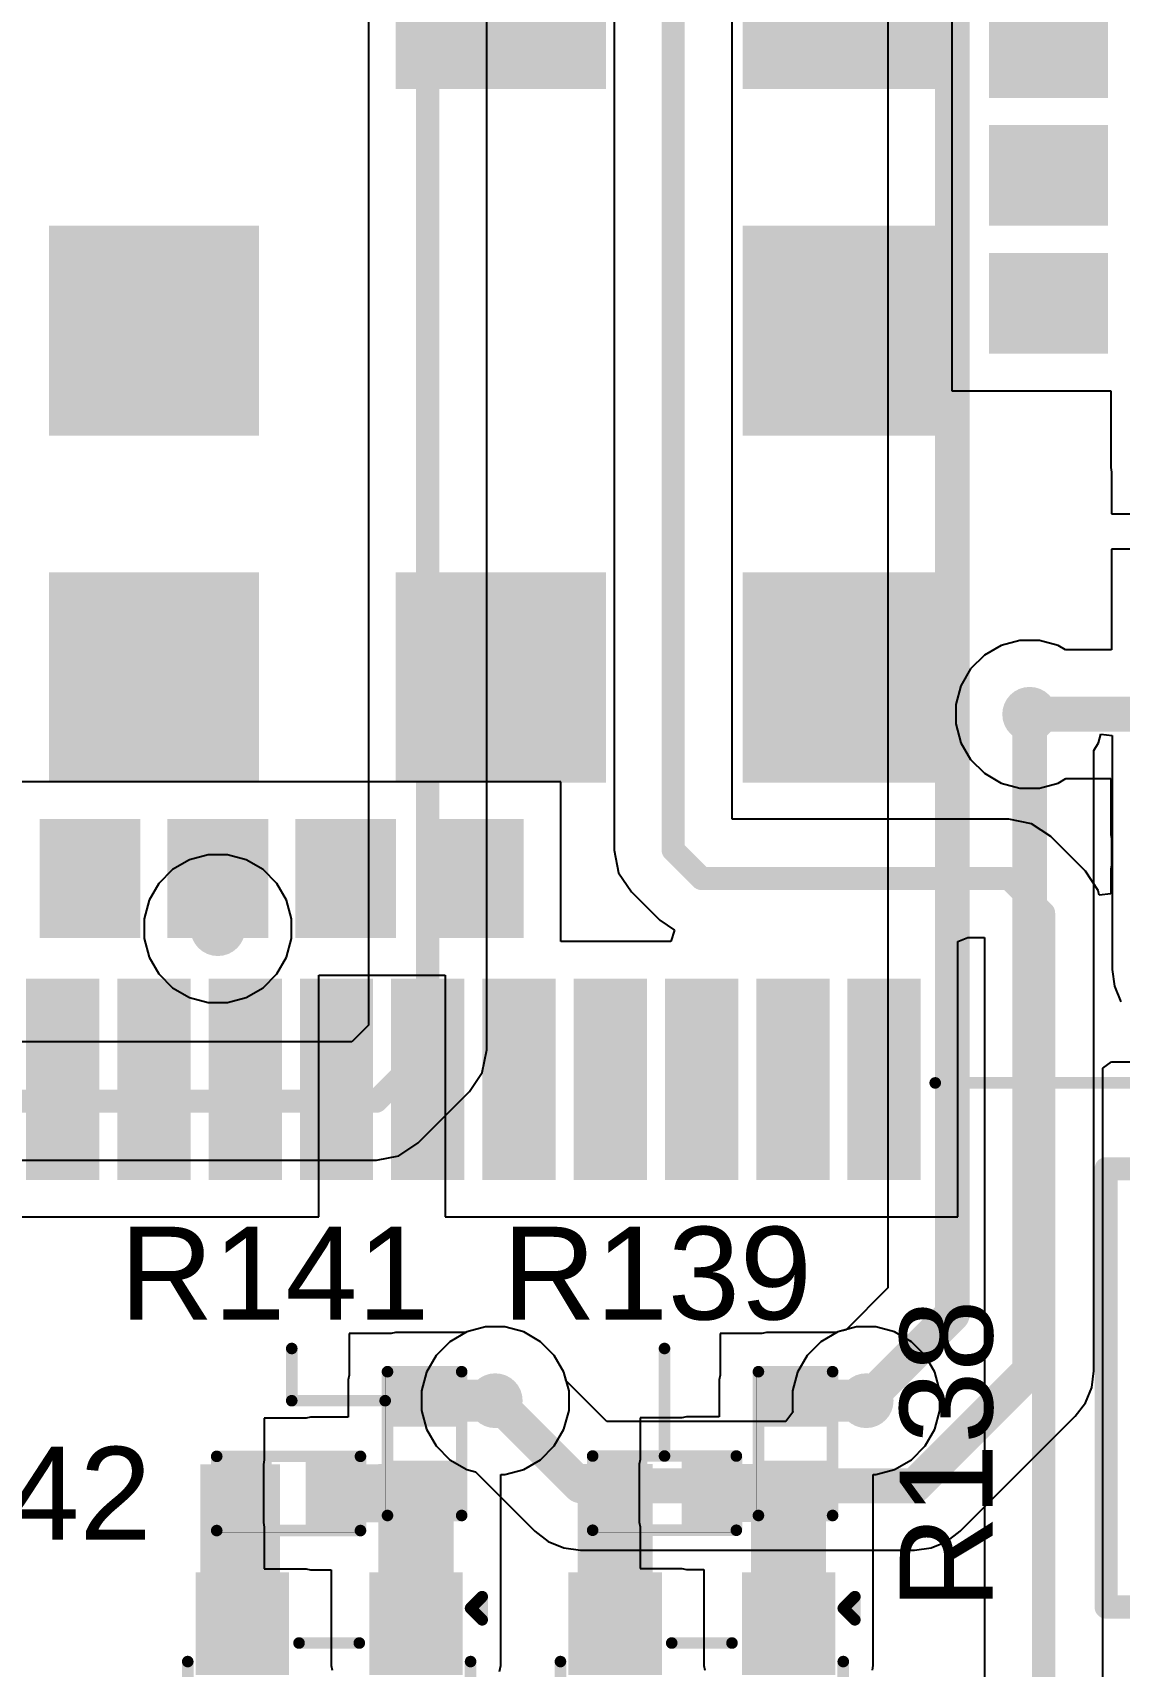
# Model space of a CAD drawing. Header units: millimetres. Extents: x -3 to 5437, y -3 to 5435.
# Drawn here: x 60.04 to 71.95, y 79.31 to 97.2 of the extents above; entities that cross this region are included whole.
import ezdxf

# ---------------------------------------------------------------- set-up
doc = ezdxf.new("R2010")
doc.units = ezdxf.units.MM
for name, color, linetype in [('BottomLayer', 5, 'Continuous'), ('BottomSolder', 6, 'Continuous'), ('TopLayer', 1, 'Continuous'), ('TopOverlay', 2, 'Continuous'), ('TopPaste', 8, 'Continuous'), ('TopSolder', 216, 'Continuous'), ('ViaHoleLayer', 16, 'Continuous')]:
    doc.layers.add(name, color=color, linetype=linetype)
doc.styles.add('Arial', font='', dxfattribs={"height": 0.2})
doc.styles.get('Arial').set_extended_font_data('Arial')

# ---------------------------------------------------------------- blocks, each defined once
blk = doc.blocks.new('A7672E__FASE__63')
at = {"layer": 'TopLayer'}
for points in [[(1.15000405, 10.35000089), (1.15000405, 9.25000055), (0.25000331, 9.25000055), (0.25000331, 10.35000089)], [(2.55000379, 10.35000089), (2.55000379, 9.25000055), (1.65000305, 9.25000055), (1.65000305, 10.35000089)], [(3.95000353, 10.35000089), (3.95000353, 9.25000055), (3.05000279, 9.25000055), (3.05000279, 10.35000089)], [(1.05000298, 6.5499996), (-1.0499979, 6.5499996), (-1.0499979, 8.65000048), (1.05000298, 8.65000048)], [(4.850003, 6.5499996), (2.75000212, 6.5499996), (2.75000212, 8.65000048), (4.850003, 8.65000048)], [(8.65000302, 6.5499996), (6.550002139999999, 6.5499996), (6.550002139999999, 8.65000048), (8.65000302, 8.65000048)], [(13.00000194, 8.300001179999999), (13.00000194, 7.70000238), (11.00000086, 7.70000238), (11.00000086, 8.300001179999999)], [(13.00000194, 7.300003179999999), (13.00000194, 6.70000438), (11.00000086, 6.70000438), (11.00000086, 7.300003179999999)], [(13.00000194, 6.30000264), (13.00000194, 5.700003839999999), (11.00000086, 5.700003839999999), (11.00000086, 6.30000264)], [(13.00000194, 5.300002099999999), (13.00000194, 4.7000033), (11.00000086, 4.7000033), (11.00000086, 5.300002099999999)], [(1.05000298, 4.85000046), (1.05000298, 2.74999958), (-1.0499979, 2.74999958), (-1.0499979, 4.85000046)], [(8.65000302, 2.74999958), (6.550002139999999, 2.74999958), (6.550002139999999, 4.85000046), (8.65000302, 4.85000046)], [(13.00000194, 4.3000041), (13.00000194, 3.7000053), (11.00000086, 3.7000053), (11.00000086, 4.3000041)], [(10.35000089, 3.04999771), (9.25000055, 3.04999771), (9.25000055, 3.94999845), (10.35000089, 3.94999845)], [(13.00000194, 3.300001019999999), (13.00000194, 2.70000222), (11.00000086, 2.70000222), (11.00000086, 3.300001019999999)], [(10.35000089, 1.64999543), (9.25000055, 1.64999543), (9.25000055, 2.54999617), (10.35000089, 2.54999617)], [(13.00000194, 2.30000302), (13.00000194, 1.70000422), (11.00000086, 1.70000422), (11.00000086, 2.30000302)], [(13.00000194, 1.30000248), (13.00000194, 0.7000036799999999), (11.00000086, 0.7000036799999999), (11.00000086, 1.30000248)], [(10.35000089, 0.2499956900000001), (9.25000055, 0.2499956899999999), (9.25000055, 1.14999643), (10.35000089, 1.14999643)], [(4.850003, -1.05000044), (2.75000212, -1.05000044), (2.75000212, 1.05000044), (4.850003, 1.05000044)], [(8.65000302, -1.05000044), (6.550002139999999, -1.05000044), (6.550002139999999, 1.05000044), (8.65000302, 1.05000044)], [(13.00000194, 0.3000019400000001), (13.00000194, -0.2999968599999999), (11.00000086, -0.29999686), (11.00000086, 0.3000019399999999)], [(10.35000089, -1.15000405), (9.25000055, -1.15000405), (9.25000055, -0.2500033100000001), (10.35000089, -0.2500033099999999)], [(13.00000194, -0.69999606), (13.00000194, -1.29999486), (11.00000086, -1.29999486), (11.00000086, -0.69999606)]]:
    blk.add_hatch(color=1, dxfattribs=at).paths.add_polyline_path(points)
at = {"layer": 'TopPaste'}
for points in [[(1.15000405, 10.35000089), (1.15000405, 9.25000055), (0.25000331, 9.25000055), (0.25000331, 10.35000089)], [(2.55000379, 10.35000089), (2.55000379, 9.25000055), (1.65000305, 9.25000055), (1.65000305, 10.35000089)], [(3.95000353, 10.35000089), (3.95000353, 9.25000055), (3.05000279, 9.25000055), (3.05000279, 10.35000089)], [(1.05000298, 6.5499996), (-1.0499979, 6.5499996), (-1.0499979, 8.65000048), (1.05000298, 8.65000048)], [(4.850003, 6.5499996), (2.75000212, 6.5499996), (2.75000212, 8.65000048), (4.850003, 8.65000048)], [(8.65000302, 6.5499996), (6.550002139999999, 6.5499996), (6.550002139999999, 8.65000048), (8.65000302, 8.65000048)], [(13.00000194, 8.300001179999999), (13.00000194, 7.70000238), (11.00000086, 7.70000238), (11.00000086, 8.300001179999999)], [(13.00000194, 7.300003179999999), (13.00000194, 6.70000438), (11.00000086, 6.70000438), (11.00000086, 7.300003179999999)], [(13.00000194, 6.30000264), (13.00000194, 5.700003839999999), (11.00000086, 5.700003839999999), (11.00000086, 6.30000264)], [(13.00000194, 5.300002099999999), (13.00000194, 4.7000033), (11.00000086, 4.7000033), (11.00000086, 5.300002099999999)], [(1.05000298, 4.85000046), (1.05000298, 2.74999958), (-1.0499979, 2.74999958), (-1.0499979, 4.85000046)], [(8.65000302, 2.74999958), (6.550002139999999, 2.74999958), (6.550002139999999, 4.85000046), (8.65000302, 4.85000046)], [(13.00000194, 4.3000041), (13.00000194, 3.7000053), (11.00000086, 3.7000053), (11.00000086, 4.3000041)], [(10.35000089, 3.04999771), (9.25000055, 3.04999771), (9.25000055, 3.94999845), (10.35000089, 3.94999845)], [(13.00000194, 3.300001019999999), (13.00000194, 2.70000222), (11.00000086, 2.70000222), (11.00000086, 3.300001019999999)], [(10.35000089, 1.64999543), (9.25000055, 1.64999543), (9.25000055, 2.54999617), (10.35000089, 2.54999617)], [(13.00000194, 2.30000302), (13.00000194, 1.70000422), (11.00000086, 1.70000422), (11.00000086, 2.30000302)], [(13.00000194, 1.30000248), (13.00000194, 0.7000036799999999), (11.00000086, 0.7000036799999999), (11.00000086, 1.30000248)], [(10.35000089, 0.2499956900000001), (9.25000055, 0.2499956899999999), (9.25000055, 1.14999643), (10.35000089, 1.14999643)], [(4.850003, -1.05000044), (2.75000212, -1.05000044), (2.75000212, 1.05000044), (4.850003, 1.05000044)], [(8.65000302, -1.05000044), (6.550002139999999, -1.05000044), (6.550002139999999, 1.05000044), (8.65000302, 1.05000044)], [(13.00000194, 0.3000019400000001), (13.00000194, -0.2999968599999999), (11.00000086, -0.29999686), (11.00000086, 0.3000019399999999)], [(10.35000089, -1.15000405), (9.25000055, -1.15000405), (9.25000055, -0.2500033100000001), (10.35000089, -0.2500033099999999)], [(13.00000194, -0.69999606), (13.00000194, -1.29999486), (11.00000086, -1.29999486), (11.00000086, -0.69999606)]]:
    blk.add_hatch(color=8, dxfattribs=at).paths.add_polyline_path(points)
at = {"layer": 'TopSolder'}
for points in [[(1.25160405, 10.45160089), (1.25160405, 9.14840055), (0.1484033100000001, 9.14840055), (0.1484033099999999, 10.45160089)], [(2.65160379, 10.45160089), (2.65160379, 9.14840055), (1.54840305, 9.14840055), (1.54840305, 10.45160089)], [(4.05160353, 10.45160089), (4.05160353, 9.14840055), (2.94840279, 9.14840055), (2.94840279, 10.45160089)], [(1.15160298, 6.448399599999999), (-1.1515979, 6.448399599999999), (-1.1515979, 8.751600479999999), (1.15160298, 8.751600479999999)], [(4.951603, 6.448399599999999), (2.64840212, 6.448399599999999), (2.64840212, 8.751600479999999), (4.951603, 8.751600479999999)], [(8.75160302, 6.448399599999999), (6.44840214, 6.448399599999999), (6.44840214, 8.751600479999999), (8.75160302, 8.751600479999999)], [(13.10160194, 8.40160118), (13.10160194, 7.59840238), (10.89840086, 7.59840238), (10.89840086, 8.40160118)], [(13.10160194, 7.40160318), (13.10160194, 6.59840438), (10.89840086, 6.59840438), (10.89840086, 7.40160318)], [(13.10160194, 6.40160264), (13.10160194, 5.59840384), (10.89840086, 5.59840384), (10.89840086, 6.40160264)], [(13.10160194, 5.4016021), (13.10160194, 4.598403299999999), (10.89840086, 4.598403299999999), (10.89840086, 5.4016021)], [(1.15160298, 4.95160046), (1.15160298, 2.64839958), (-1.1515979, 2.64839958), (-1.1515979, 4.95160046)], [(8.75160302, 2.64839958), (6.44840214, 2.64839958), (6.44840214, 4.95160046), (8.75160302, 4.95160046)], [(13.10160194, 4.401604099999999), (13.10160194, 3.5984053), (10.89840086, 3.5984053), (10.89840086, 4.401604099999999)], [(10.45160089, 2.94839771), (9.14840055, 2.94839771), (9.14840055, 4.05159845), (10.45160089, 4.05159845)], [(13.10160194, 3.40160102), (13.10160194, 2.59840222), (10.89840086, 2.59840222), (10.89840086, 3.40160102)], [(10.45160089, 1.54839543), (9.14840055, 1.54839543), (9.14840055, 2.65159617), (10.45160089, 2.65159617)], [(13.10160194, 2.40160302), (13.10160194, 1.59840422), (10.89840086, 1.59840422), (10.89840086, 2.40160302)], [(13.10160194, 1.40160248), (13.10160194, 0.59840368), (10.89840086, 0.5984036799999999), (10.89840086, 1.40160248)], [(4.951603, -1.15160044), (2.64840212, -1.15160044), (2.64840212, 1.15160044), (4.951603, 1.15160044)], [(8.75160302, -1.15160044), (6.44840214, -1.15160044), (6.44840214, 1.15160044), (8.75160302, 1.15160044)], [(10.45160089, 0.1483956900000001), (9.14840055, 0.1483956899999999), (9.14840055, 1.25159643), (10.45160089, 1.25159643)], [(13.10160194, 0.40160194), (13.10160194, -0.4015968599999999), (10.89840086, -0.4015968600000001), (10.89840086, 0.4016019399999999)], [(10.45160089, -1.25160405), (9.14840055, -1.25160405), (9.14840055, -0.1484033100000001), (10.45160089, -0.1484033099999999)], [(13.10160194, -0.5983960599999999), (13.10160194, -1.40159486), (10.89840086, -1.40159486), (10.89840086, -0.5983960600000001)]]:
    blk.add_hatch(color=216, dxfattribs=at).paths.add_polyline_path(points)
at = {"layer": 'TopOverlay', "const_width": 0.127}
blk.add_lwpolyline([(12.03960254, 8.5598), (12.03960254, 12.065)], dxfattribs=at)
at = {"layer": 'TopOverlay', "const_width": 0.0635}
blk.add_lwpolyline([(12.00785254, 8.5598, 1), (12.07135254, 8.5598, 1)], format="xyb", close=True, dxfattribs=at)
blk = doc.blocks.new('SOT_23_76')
at = {"layer": 'TopLayer'}
for points in [[(-0.41000045, 1.46000089), (0.41000045, 1.46000089), (0.41000045, 0.54000019), (-0.41000045, 0.54000019)], [(-1.36000109, -0.54000019), (-0.54000019, -0.54000019), (-0.54000019, -1.46000089), (-1.36000109, -1.46000089)], [(0.54000019, -0.54000019), (1.36000109, -0.54000019), (1.36000109, -1.46000089), (0.54000019, -1.46000089)]]:
    blk.add_hatch(color=1, dxfattribs=at).paths.add_polyline_path(points)
at = {"layer": 'TopPaste'}
for points in [[(-0.41000045, 1.46000089), (0.41000045, 1.46000089), (0.41000045, 0.54000019), (-0.41000045, 0.54000019)], [(-1.36000109, -0.54000019), (-0.54000019, -0.54000019), (-0.54000019, -1.46000089), (-1.36000109, -1.46000089)], [(0.54000019, -0.54000019), (1.36000109, -0.54000019), (1.36000109, -1.46000089), (0.54000019, -1.46000089)]]:
    blk.add_hatch(color=8, dxfattribs=at).paths.add_polyline_path(points)
at = {"layer": 'TopSolder'}
for points in [[(-0.51160045, 1.56160089), (0.51160045, 1.56160089), (0.51160045, 0.43840019), (-0.51160045, 0.43840019)], [(-1.46160109, -0.43840019), (-0.43840019, -0.43840019), (-0.43840019, -1.56160089), (-1.46160109, -1.56160089)], [(0.43840019, -0.43840019), (1.46160109, -0.43840019), (1.46160109, -1.56160089), (0.43840019, -1.56160089)]]:
    blk.add_hatch(color=216, dxfattribs=at).paths.add_polyline_path(points)
at = {"layer": 'TopOverlay', "const_width": 0.127}
for points in [[(-1.5494, 0.8128), (-1.5494, -0.5841999999999999)], [(-0.5588, 0.8128), (-1.5494, 0.8128)], [(1.5494, 0.8128), (0.5588, 0.8128)], [(1.5494, 0.8128), (1.5494, -0.5841999999999999)], [(0.3302, -0.7874), (-0.3302, -0.7874)], [(-1.5494, -1.1684), (-1.6764, -1.0414)], [(-1.6764, -1.0414), (-1.6764, -1.2954)], [(-1.5494, -1.1684), (-1.6764, -1.2954)]]:
    blk.add_lwpolyline(points, dxfattribs=at)
at = {"layer": 'TopOverlay', "const_width": 0.0635}
for points in [[(-1.58115, 0.8128, 1), (-1.51765, 0.8128, 1)], [(-1.58115, 0.8128, 1), (-1.51765, 0.8128, 1)], [(-0.5905499999999999, 0.8128, 1), (-0.52705, 0.8128, 1)], [(0.52705, 0.8128, 1), (0.5905499999999999, 0.8128, 1)], [(1.51765, 0.8128, 1), (1.58115, 0.8128, 1)], [(1.51765, 0.8128, 1), (1.58115, 0.8128, 1)], [(-1.58115, -0.5841999999999999, 1), (-1.51765, -0.5841999999999999, 1)], [(1.51765, -0.5841999999999999, 1), (1.58115, -0.5841999999999999, 1)], [(-0.36195, -0.7874, 1), (-0.29845, -0.7874, 1)], [(0.29845, -0.7874, 1), (0.36195, -0.7874, 1)], [(-1.70815, -1.0414, 1), (-1.64465, -1.0414, 1)], [(-1.70815, -1.0414, 1), (-1.64465, -1.0414, 1)], [(-1.70815, -1.2954, 1), (-1.64465, -1.2954, 1)], [(-1.70815, -1.2954, 1), (-1.64465, -1.2954, 1)], [(-1.58115, -1.1684, 1), (-1.51765, -1.1684, 1)], [(-1.58115, -1.1684, 1), (-1.51765, -1.1684, 1)]]:
    blk.add_lwpolyline(points, format="xyb", close=True, dxfattribs=at)
blk = doc.blocks.new('R___0402_165')
at = {"layer": 'TopLayer'}
for points in [[(-0.6985, -0.3175), (-0.6985, 0.3175), (-0.2412999999999999, 0.3175), (-0.2413, -0.3175)], [(0.2412999999999999, -0.3175), (0.2413, 0.3175), (0.6985, 0.3175), (0.6985, -0.3175)]]:
    blk.add_hatch(color=1, dxfattribs=at).paths.add_polyline_path(points)
at = {"layer": 'TopPaste'}
for points in [[(-0.6985, -0.3175), (-0.6985, 0.3175), (-0.2412999999999999, 0.3175), (-0.2413, -0.3175)], [(0.2412999999999999, -0.3175), (0.2413, 0.3175), (0.6985, 0.3175), (0.6985, -0.3175)]]:
    blk.add_hatch(color=8, dxfattribs=at).paths.add_polyline_path(points)
at = {"layer": 'TopSolder'}
for points in [[(-0.75350116, -0.37250116), (-0.75350116, 0.37250116), (-0.1862988399999999, 0.37250116), (-0.18629884, -0.37250116)], [(0.1862988399999999, -0.37250116), (0.18629884, 0.37250116), (0.75350116, 0.37250116), (0.75350116, -0.37250116)]]:
    blk.add_hatch(color=216, dxfattribs=at).paths.add_polyline_path(points)
at = {"layer": 'TopOverlay'}
for points, const_width in [([(-0.7874, 0.4064), (0.7874, 0.4064)], 0.127), ([(-0.7874, -0.4064), (-0.7874, 0.4064)], 0.127), ([(0.7874, -0.4064), (0.7874, 0.4064)], 0.127), ([(-0.7874, -0.4064), (0.7874, -0.4064)], 0.127), ([(-0.8128, -0.4318), (0.8128, -0.4318)], 0.0032258)]:
    blk.add_lwpolyline(points, dxfattribs=dict(at, const_width=const_width))
for points, const_width in [([(-0.8191499999999999, 0.4064, 1), (-0.7556499999999999, 0.4064, 1)], 0.0635), ([(-0.8191499999999999, 0.4064, 1), (-0.7556499999999999, 0.4064, 1)], 0.0635), ([(0.7556499999999999, 0.4064, 1), (0.8191499999999999, 0.4064, 1)], 0.0635), ([(0.7556499999999999, 0.4064, 1), (0.8191499999999999, 0.4064, 1)], 0.0635), ([(-0.8191499999999999, -0.4064, 1), (-0.7556499999999999, -0.4064, 1)], 0.0635), ([(-0.8191499999999999, -0.4064, 1), (-0.7556499999999999, -0.4064, 1)], 0.0635), ([(0.7556499999999999, -0.4064, 1), (0.8191499999999999, -0.4064, 1)], 0.0635), ([(0.7556499999999999, -0.4064, 1), (0.8191499999999999, -0.4064, 1)], 0.0635), ([(-0.81360518, -0.4318, 1), (-0.8119948199999999, -0.4318, 1)], 0.0016129), ([(0.8119948199999999, -0.4318, 1), (0.81360518, -0.4318, 1)], 0.0016129)]:
    blk.add_lwpolyline(points, format="xyb", close=True, dxfattribs=dict(at, const_width=const_width))
blk = doc.blocks.new('R___0402_166')
at = {"layer": 'TopLayer'}
for points in [[(-0.6985, -0.3175), (-0.6985, 0.3174999999999999), (-0.2413000000000001, 0.3175), (-0.2412999999999999, -0.3174999999999999)], [(0.2413000000000001, -0.3175), (0.2412999999999999, 0.3174999999999999), (0.6985, 0.3175), (0.6985, -0.3174999999999999)]]:
    blk.add_hatch(color=1, dxfattribs=at).paths.add_polyline_path(points)
at = {"layer": 'TopPaste'}
for points in [[(-0.6985, -0.3175), (-0.6985, 0.3174999999999999), (-0.2413000000000001, 0.3175), (-0.2412999999999999, -0.3174999999999999)], [(0.2413000000000001, -0.3175), (0.2412999999999999, 0.3174999999999999), (0.6985, 0.3175), (0.6985, -0.3174999999999999)]]:
    blk.add_hatch(color=8, dxfattribs=at).paths.add_polyline_path(points)
at = {"layer": 'TopSolder'}
for points in [[(-0.75350116, -0.3725011600000001), (-0.75350116, 0.3725011599999999), (-0.18629884, 0.3725011600000001), (-0.1862988399999999, -0.3725011599999999)], [(0.18629884, -0.3725011600000001), (0.1862988399999999, 0.3725011599999999), (0.75350116, 0.3725011600000001), (0.75350116, -0.3725011599999999)]]:
    blk.add_hatch(color=216, dxfattribs=at).paths.add_polyline_path(points)
at = {"layer": 'TopOverlay'}
for points, const_width in [([(0.7874, 0.4064), (-0.7874, 0.4064)], 0.127), ([(-0.7874, -0.4064), (-0.7874, 0.4064)], 0.127), ([(0.7874, -0.4064), (0.7874, 0.4064)], 0.127), ([(0.7874, -0.4064), (-0.7874, -0.4064)], 0.127), ([(0.8128, -0.4318), (-0.8128, -0.4318)], 0.0032258)]:
    blk.add_lwpolyline(points, dxfattribs=dict(at, const_width=const_width))
for points, const_width in [([(-0.8191499999999999, 0.4064, 1), (-0.7556499999999999, 0.4064, 1)], 0.0635), ([(-0.8191499999999999, 0.4064, 1), (-0.7556499999999999, 0.4064, 1)], 0.0635), ([(0.7556499999999999, 0.4064, 1), (0.8191499999999999, 0.4064, 1)], 0.0635), ([(0.7556499999999999, 0.4064, 1), (0.8191499999999999, 0.4064, 1)], 0.0635), ([(-0.8191499999999999, -0.4064, 1), (-0.7556499999999999, -0.4064, 1)], 0.0635), ([(-0.8191499999999999, -0.4064, 1), (-0.7556499999999999, -0.4064, 1)], 0.0635), ([(0.7556499999999999, -0.4064, 1), (0.8191499999999999, -0.4064, 1)], 0.0635), ([(0.7556499999999999, -0.4064, 1), (0.8191499999999999, -0.4064, 1)], 0.0635), ([(-0.81360518, -0.4318, 1), (-0.8119948199999999, -0.4318, 1)], 0.0016129), ([(0.8119948199999999, -0.4318, 1), (0.81360518, -0.4318, 1)], 0.0016129)]:
    blk.add_lwpolyline(points, format="xyb", close=True, dxfattribs=dict(at, const_width=const_width))
blk = doc.blocks.new('R___0402_168')
at = {"layer": 'TopLayer'}
for points in [[(-0.6985, -0.3175), (-0.6985, 0.3175), (-0.2412999999999999, 0.3175), (-0.2413, -0.3175)], [(0.2412999999999999, -0.3175), (0.2413, 0.3175), (0.6985, 0.3175), (0.6985, -0.3175)]]:
    blk.add_hatch(color=1, dxfattribs=at).paths.add_polyline_path(points)
at = {"layer": 'TopPaste'}
for points in [[(-0.6985, -0.3175), (-0.6985, 0.3175), (-0.2412999999999999, 0.3175), (-0.2413, -0.3175)], [(0.2412999999999999, -0.3175), (0.2413, 0.3175), (0.6985, 0.3175), (0.6985, -0.3175)]]:
    blk.add_hatch(color=8, dxfattribs=at).paths.add_polyline_path(points)
at = {"layer": 'TopSolder'}
for points in [[(-0.75350116, -0.37250116), (-0.75350116, 0.37250116), (-0.1862988399999999, 0.37250116), (-0.18629884, -0.37250116)], [(0.1862988399999999, -0.37250116), (0.18629884, 0.37250116), (0.75350116, 0.37250116), (0.75350116, -0.37250116)]]:
    blk.add_hatch(color=216, dxfattribs=at).paths.add_polyline_path(points)
at = {"layer": 'TopOverlay'}
for points, const_width in [([(-0.7874, 0.4064), (0.7874, 0.4064)], 0.127), ([(-0.7874, -0.4064), (-0.7874, 0.4064)], 0.127), ([(0.7874, -0.4064), (0.7874, 0.4064)], 0.127), ([(-0.7874, -0.4064), (0.7874, -0.4064)], 0.127), ([(-0.8128, -0.4318), (0.8128, -0.4318)], 0.0032258)]:
    blk.add_lwpolyline(points, dxfattribs=dict(at, const_width=const_width))
for points, const_width in [([(-0.8191499999999999, 0.4064, 1), (-0.7556499999999999, 0.4064, 1)], 0.0635), ([(-0.8191499999999999, 0.4064, 1), (-0.7556499999999999, 0.4064, 1)], 0.0635), ([(0.7556499999999999, 0.4064, 1), (0.8191499999999999, 0.4064, 1)], 0.0635), ([(0.7556499999999999, 0.4064, 1), (0.8191499999999999, 0.4064, 1)], 0.0635), ([(-0.8191499999999999, -0.4064, 1), (-0.7556499999999999, -0.4064, 1)], 0.0635), ([(-0.8191499999999999, -0.4064, 1), (-0.7556499999999999, -0.4064, 1)], 0.0635), ([(0.7556499999999999, -0.4064, 1), (0.8191499999999999, -0.4064, 1)], 0.0635), ([(0.7556499999999999, -0.4064, 1), (0.8191499999999999, -0.4064, 1)], 0.0635), ([(-0.81360518, -0.4318, 1), (-0.8119948199999999, -0.4318, 1)], 0.0016129), ([(0.8119948199999999, -0.4318, 1), (0.81360518, -0.4318, 1)], 0.0016129)]:
    blk.add_lwpolyline(points, format="xyb", close=True, dxfattribs=dict(at, const_width=const_width))
blk = doc.blocks.new('R___0402_169')
at = {"layer": 'TopLayer'}
for points in [[(-0.6985, -0.3175), (-0.6985, 0.3174999999999999), (-0.2413000000000001, 0.3175), (-0.2412999999999999, -0.3174999999999999)], [(0.2413000000000001, -0.3175), (0.2412999999999999, 0.3174999999999999), (0.6985, 0.3175), (0.6985, -0.3174999999999999)]]:
    blk.add_hatch(color=1, dxfattribs=at).paths.add_polyline_path(points)
at = {"layer": 'TopPaste'}
for points in [[(-0.6985, -0.3175), (-0.6985, 0.3174999999999999), (-0.2413000000000001, 0.3175), (-0.2412999999999999, -0.3174999999999999)], [(0.2413000000000001, -0.3175), (0.2412999999999999, 0.3174999999999999), (0.6985, 0.3175), (0.6985, -0.3174999999999999)]]:
    blk.add_hatch(color=8, dxfattribs=at).paths.add_polyline_path(points)
at = {"layer": 'TopSolder'}
for points in [[(-0.75350116, -0.3725011600000001), (-0.75350116, 0.3725011599999999), (-0.18629884, 0.3725011600000001), (-0.1862988399999999, -0.3725011599999999)], [(0.18629884, -0.3725011600000001), (0.1862988399999999, 0.3725011599999999), (0.75350116, 0.3725011600000001), (0.75350116, -0.3725011599999999)]]:
    blk.add_hatch(color=216, dxfattribs=at).paths.add_polyline_path(points)
at = {"layer": 'TopOverlay'}
for points, const_width in [([(0.7874, 0.4064), (-0.7874, 0.4064)], 0.127), ([(-0.7874, -0.4064), (-0.7874, 0.4064)], 0.127), ([(0.7874, -0.4064), (0.7874, 0.4064)], 0.127), ([(0.7874, -0.4064), (-0.7874, -0.4064)], 0.127), ([(0.8128, -0.4318), (-0.8128, -0.4318)], 0.0032258)]:
    blk.add_lwpolyline(points, dxfattribs=dict(at, const_width=const_width))
for points, const_width in [([(-0.8191499999999999, 0.4064, 1), (-0.7556499999999999, 0.4064, 1)], 0.0635), ([(-0.8191499999999999, 0.4064, 1), (-0.7556499999999999, 0.4064, 1)], 0.0635), ([(0.7556499999999999, 0.4064, 1), (0.8191499999999999, 0.4064, 1)], 0.0635), ([(0.7556499999999999, 0.4064, 1), (0.8191499999999999, 0.4064, 1)], 0.0635), ([(-0.8191499999999999, -0.4064, 1), (-0.7556499999999999, -0.4064, 1)], 0.0635), ([(-0.8191499999999999, -0.4064, 1), (-0.7556499999999999, -0.4064, 1)], 0.0635), ([(0.7556499999999999, -0.4064, 1), (0.8191499999999999, -0.4064, 1)], 0.0635), ([(0.7556499999999999, -0.4064, 1), (0.8191499999999999, -0.4064, 1)], 0.0635), ([(-0.81360518, -0.4318, 1), (-0.8119948199999999, -0.4318, 1)], 0.0016129), ([(0.8119948199999999, -0.4318, 1), (0.81360518, -0.4318, 1)], 0.0016129)]:
    blk.add_lwpolyline(points, format="xyb", close=True, dxfattribs=dict(at, const_width=const_width))
blk = doc.blocks.new('SOT_23_185')
at = {"layer": 'TopLayer'}
for points in [[(-0.41000045, 1.46000089), (0.41000045, 1.46000089), (0.41000045, 0.54000019), (-0.41000045, 0.54000019)], [(-1.36000109, -0.54000019), (-0.54000019, -0.54000019), (-0.54000019, -1.46000089), (-1.36000109, -1.46000089)], [(0.54000019, -0.54000019), (1.36000109, -0.54000019), (1.36000109, -1.46000089), (0.54000019, -1.46000089)]]:
    blk.add_hatch(color=1, dxfattribs=at).paths.add_polyline_path(points)
at = {"layer": 'TopPaste'}
for points in [[(-0.41000045, 1.46000089), (0.41000045, 1.46000089), (0.41000045, 0.54000019), (-0.41000045, 0.54000019)], [(-1.36000109, -0.54000019), (-0.54000019, -0.54000019), (-0.54000019, -1.46000089), (-1.36000109, -1.46000089)], [(0.54000019, -0.54000019), (1.36000109, -0.54000019), (1.36000109, -1.46000089), (0.54000019, -1.46000089)]]:
    blk.add_hatch(color=8, dxfattribs=at).paths.add_polyline_path(points)
at = {"layer": 'TopSolder'}
for points in [[(-0.51160045, 1.56160089), (0.51160045, 1.56160089), (0.51160045, 0.43840019), (-0.51160045, 0.43840019)], [(-1.46160109, -0.43840019), (-0.43840019, -0.43840019), (-0.43840019, -1.56160089), (-1.46160109, -1.56160089)], [(0.43840019, -0.43840019), (1.46160109, -0.43840019), (1.46160109, -1.56160089), (0.43840019, -1.56160089)]]:
    blk.add_hatch(color=216, dxfattribs=at).paths.add_polyline_path(points)
at = {"layer": 'TopOverlay', "const_width": 0.127}
for points in [[(-1.5494, 0.8128), (-1.5494, -0.5841999999999999)], [(-0.5588, 0.8128), (-1.5494, 0.8128)], [(1.5494, 0.8128), (0.5588, 0.8128)], [(1.5494, 0.8128), (1.5494, -0.5841999999999999)], [(0.3302, -0.7874), (-0.3302, -0.7874)], [(-1.5494, -1.1684), (-1.6764, -1.0414)], [(-1.6764, -1.0414), (-1.6764, -1.2954)], [(-1.5494, -1.1684), (-1.6764, -1.2954)]]:
    blk.add_lwpolyline(points, dxfattribs=at)
at = {"layer": 'TopOverlay', "const_width": 0.0635}
for points in [[(-1.58115, 0.8128, 1), (-1.51765, 0.8128, 1)], [(-1.58115, 0.8128, 1), (-1.51765, 0.8128, 1)], [(-0.5905499999999999, 0.8128, 1), (-0.52705, 0.8128, 1)], [(0.52705, 0.8128, 1), (0.5905499999999999, 0.8128, 1)], [(1.51765, 0.8128, 1), (1.58115, 0.8128, 1)], [(1.51765, 0.8128, 1), (1.58115, 0.8128, 1)], [(-1.58115, -0.5841999999999999, 1), (-1.51765, -0.5841999999999999, 1)], [(1.51765, -0.5841999999999999, 1), (1.58115, -0.5841999999999999, 1)], [(-0.36195, -0.7874, 1), (-0.29845, -0.7874, 1)], [(0.29845, -0.7874, 1), (0.36195, -0.7874, 1)], [(-1.70815, -1.0414, 1), (-1.64465, -1.0414, 1)], [(-1.70815, -1.0414, 1), (-1.64465, -1.0414, 1)], [(-1.70815, -1.2954, 1), (-1.64465, -1.2954, 1)], [(-1.70815, -1.2954, 1), (-1.64465, -1.2954, 1)], [(-1.58115, -1.1684, 1), (-1.51765, -1.1684, 1)], [(-1.58115, -1.1684, 1), (-1.51765, -1.1684, 1)]]:
    blk.add_lwpolyline(points, format="xyb", close=True, dxfattribs=at)

msp = doc.modelspace()

# ---------------------------------------------------------------- hatches: boundary and pattern name
at = {"layer": 'BottomLayer'}
h = msp.add_hatch(color=5, dxfattribs=at)
edge = h.paths.add_edge_path()
edge.add_arc((70.96759999999999, 89.73819999999999), 0.2999994, 0, 360)
h = msp.add_hatch(color=5, dxfattribs=at)
edge = h.paths.add_edge_path()
edge.add_arc((62.0730407, 87.39007414), 0.2999994, 0, 360)
h = msp.add_hatch(color=5, dxfattribs=at)
edge = h.paths.add_edge_path()
edge.add_arc((65.11259012, 82.21979999999999), 0.2999994, 0, 360)
h = msp.add_hatch(color=5, dxfattribs=at)
edge = h.paths.add_edge_path()
edge.add_arc((69.17659012, 82.21979999999999), 0.2999994, 0, 360)
at = {"layer": 'BottomSolder'}
h = msp.add_hatch(color=6, dxfattribs=at)
edge = h.paths.add_edge_path()
edge.add_arc((65.11259012, 82.21979999999999), 0.1499997, 0, 360)
h = msp.add_hatch(color=6, dxfattribs=at)
edge = h.paths.add_edge_path()
edge.add_arc((69.17659012, 82.21979999999999), 0.1499997, 0, 360)
at = {"layer": 'TopLayer'}
h = msp.add_hatch(color=1, dxfattribs=at)
edge = h.paths.add_edge_path()
edge.add_arc((70.96759999999999, 89.73819999999999), 0.2999994, 0, 360)
h = msp.add_hatch(color=1, dxfattribs=at)
edge = h.paths.add_edge_path()
edge.add_arc((62.0730407, 87.39007414), 0.2999994, 0, 360)
h = msp.add_hatch(color=1, dxfattribs=at)
edge = h.paths.add_edge_path()
edge.add_arc((65.11259012, 82.21979999999999), 0.2999994, 0, 360)
h = msp.add_hatch(color=1, dxfattribs=at)
edge = h.paths.add_edge_path()
edge.add_arc((69.17659012, 82.21979999999999), 0.2999994, 0, 360)
for points in [[(64.0207, 81.9912), (65.11259012, 81.9912), (65.11259012, 82.44839999999999), (64.0207, 82.44839999999999)], [(68.0847, 81.9912), (69.17659012, 81.9912), (69.17659012, 82.44839999999999), (68.0847, 82.44839999999999)], [(61.88189808, 79.31459118), (62.75270152, 79.31459118), (62.75270152, 81.52129746), (61.88189808, 81.52129746)], [(63.08950043999999, 80.88629999999999), (64.64660171999999, 80.88629999999999), (64.64660171999999, 81.5213), (63.08950043999999, 81.5213)], [(63.83269936, 79.31809892), (64.6557, 79.31809892), (64.6557, 81.52480519999999), (63.83269936, 81.52480519999999)], [(66.015997, 79.31809892), (66.83600043999999, 79.31809892), (66.83600043999999, 81.52480519999999), (66.015997, 81.52480519999999)], [(67.20809012, 80.88980774), (68.73600172, 80.88980774), (68.73600172, 81.52480773999999), (67.20809012, 81.52480773999999)], [(67.91599828, 79.31809892), (68.73600172, 79.31809892), (68.73600172, 81.4324), (67.91599828, 81.4324)]]:
    msp.add_hatch(color=1, dxfattribs=at).paths.add_polyline_path(points)
at = {"layer": 'TopSolder'}
h = msp.add_hatch(color=216, dxfattribs=at)
edge = h.paths.add_edge_path()
edge.add_arc((65.11259012, 82.21979999999999), 0.1499997, 0, 360)
h = msp.add_hatch(color=216, dxfattribs=at)
edge = h.paths.add_edge_path()
edge.add_arc((69.17659012, 82.21979999999999), 0.1499997, 0, 360)
at = {"layer": 'ViaHoleLayer'}
h = msp.add_hatch(color=16, dxfattribs=at)
edge = h.paths.add_edge_path()
edge.add_arc((70.96759999999999, 89.73819999999999), 0.1499997, 0, 360)
h = msp.add_hatch(color=16, dxfattribs=at)
edge = h.paths.add_edge_path()
edge.add_arc((62.0730407, 87.39007414), 0.1499997, 0, 360)
h = msp.add_hatch(color=16, dxfattribs=at)
edge = h.paths.add_edge_path()
edge.add_arc((65.11259012, 82.21979999999999), 0.1499997, 0, 360)
h = msp.add_hatch(color=16, dxfattribs=at)
edge = h.paths.add_edge_path()
edge.add_arc((69.17659012, 82.21979999999999), 0.1499997, 0, 360)

# ---------------------------------------------------------------- linework, layer by layer
at = {"layer": 'BottomLayer'}
for p, q in [((63.72499573999999, 108.11667734), (63.72499573999999, 86.33186695999999)), ((69.41494879999999, 103.24845492), (69.41494879999999, 83.45451177999999)), ((65.01987758, 86.06368868), (65.01987758, 102.75930426)), ((71.72053473999999, 89.42632355999999), (71.74583568, 89.52074551999999)), ((71.74583568, 89.52074551999999), (71.87283568, 89.50402469999999)), ((71.87283568, 89.50402469999999), (71.87283568, 86.94118756)), ((71.67212742, 89.3424807), (71.72053473999999, 89.42632355999999)), ((71.67212742, 82.54779781999999), (71.67212742, 89.3424807)), ((61.57691774, 88.03663368), (61.42648115999999, 87.88619709999999)), ((61.76116425999999, 88.14300888), (61.57691774, 88.03663368)), ((61.9666655, 88.19807354), (61.76116425999999, 88.14300888)), ((62.1794159, 88.19807354), (61.9666655, 88.19807354)), ((62.38491713999999, 88.14300888), (62.1794159, 88.19807354)), ((62.56916365999999, 88.03663368), (62.38491713999999, 88.14300888)), ((62.71960024, 87.88619709999999), (62.56916365999999, 88.03663368)), ((61.42648115999999, 87.88619709999999), (61.32010595999999, 87.70195058)), ((62.82597544, 87.70195058), (62.71960024, 87.88619709999999)), ((61.32010595999999, 87.70195058), (61.26504129999999, 87.49644934)), ((62.88104009999999, 87.49644934), (62.82597544, 87.70195058)), ((61.26504129999999, 87.49644934), (61.26504129999999, 87.28369894)), ((62.88104009999999, 87.28369894), (62.88104009999999, 87.49644934)), ((61.26504129999999, 87.28369894), (61.32010595999999, 87.07819769999999)), ((62.82597544, 87.07819769999999), (62.88104009999999, 87.28369894)), ((61.32010595999999, 87.07819769999999), (61.42648115999999, 86.89395117999999)), ((62.71960024, 86.89395117999999), (62.82597544, 87.07819769999999)), ((61.42648115999999, 86.89395117999999), (61.57691774, 86.7435146)), ((62.56916365999999, 86.7435146), (62.71960024, 86.89395117999999)), ((71.87283568, 86.94118756), (71.89684122, 86.7588435)), ((61.57691774, 86.7435146), (61.76116425999999, 86.6371394)), ((61.76116425999999, 86.6371394), (61.9666655, 86.58207474)), ((62.1794159, 86.58207474), (62.38491713999999, 86.6371394)), ((62.38491713999999, 86.6371394), (62.56916365999999, 86.7435146)), ((71.89684122, 86.7588435), (71.96722462, 86.58892257999999)), ((61.9666655, 86.58207474), (62.1794159, 86.58207474)), ((63.72499573999999, 86.33186695999999), (63.54177029999999, 86.14864152)), ((63.54177029999999, 86.14864152), (54.29004636, 86.14864152)), ((64.97059395999999, 85.81592184), (65.01987758, 86.06368868)), ((64.83024626, 85.60587908), (64.97059395999999, 85.81592184)), ((64.26775818, 85.04339099999999), (64.83024626, 85.60587908)), ((64.05771288, 84.90304330000001), (64.26775818, 85.04339099999999)), ((39.02740734, 84.85375968), (63.80994858, 84.85375968)), ((63.80994858, 84.85375968), (64.05771288, 84.90304330000001)), ((69.41494879999999, 83.45451177999999), (68.9582314, 82.99779438)), ((65.00621491999999, 83.02779939999999), (64.80071368, 82.97273473999999)), ((65.21896532, 83.02779939999999), (65.00621491999999, 83.02779939999999)), ((65.42446656, 82.97273473999999), (65.21896532, 83.02779939999999)), ((64.61646716, 82.86635953999999), (64.46603058, 82.71592296)), ((64.80071368, 82.97273473999999), (64.61646716, 82.86635953999999)), ((65.60871308, 82.86635953999999), (65.42446656, 82.97273473999999)), ((65.75914966, 82.71592296), (65.60871308, 82.86635953999999)), ((68.68046715999999, 82.86635953999999), (68.53003058, 82.71592296)), ((68.86471368, 82.97273473999999), (68.68046715999999, 82.86635953999999)), ((68.9582314, 82.99779438), (68.86471368, 82.97273473999999)), ((64.46603058, 82.71592296), (64.35965537999999, 82.53167643999998)), ((65.86552486, 82.53167643999998), (65.75914966, 82.71592296)), ((68.53003058, 82.71592296), (68.42365538, 82.53167643999998)), ((64.35965537999999, 82.53167643999998), (64.30459072, 82.3261752)), ((65.89058449999999, 82.43815618), (65.86552486, 82.53167643999998)), ((68.42365538, 82.53167643999998), (68.36859072, 82.3261752)), ((71.64812188, 82.36545376), (71.67212742, 82.54779781999999)), ((64.30459072, 82.3261752), (64.30459072, 82.11342479999999)), ((66.33654754, 81.99219314), (65.89058449999999, 82.43815618)), ((68.36859072, 82.3261752), (68.36859072, 82.11342479999999)), ((71.57773848, 82.19553284), (71.64812188, 82.36545376)), ((71.46577782, 82.04962254), (71.57773848, 82.19553284)), ((64.30459072, 82.11342479999999), (64.35965537999999, 81.90792356)), ((68.29676205999999, 81.99219314), (66.33654754, 81.99219314)), ((68.37407712, 82.09294985999999), (68.29676205999999, 81.99219314)), ((68.36859072, 82.11342479999999), (68.37407712, 82.09294985999999)), ((70.20564318, 80.78949044), (71.46577782, 82.04962254)), ((64.35965537999999, 81.90792356), (64.46603058, 81.72367704)), ((64.46603058, 81.72367704), (64.61646716, 81.57324046)), ((64.61646716, 81.57324046), (64.80071368, 81.46686526)), ((64.80071368, 81.46686526), (64.89423393999999, 81.44180562)), ((64.89423393999999, 81.44180562), (65.54654912, 80.78949044)), ((65.54654912, 80.78949044), (65.69245942, 80.67752724)), ((70.05973288, 80.67752724), (70.20564318, 80.78949044)), ((65.69245942, 80.67752724), (65.86238033999999, 80.60714383999999)), ((65.86238033999999, 80.60714383999999), (66.04472439999999, 80.5831383)), ((66.04472439999999, 80.5831383), (69.7074679, 80.5831383)), ((69.7074679, 80.5831383), (69.88981195999999, 80.60714383999999)), ((69.88981195999999, 80.60714383999999), (70.05973288, 80.67752724))]:
    msp.add_line(p, q, dxfattribs=at)
for points, const_width in [([(64.37243666, 86.06368868), (64.37243666, 108.61127376)], 0.254), ([(70.11947622, 83.1626861), (70.11947622, 103.24845492)], 0.3809999999999999), ([(70.96759999999999, 82.54779781999999), (70.96759999999999, 89.73819999999999)], 0.3809999999999999), ([(63.80994858, 85.50120059999999), (64.37243666, 86.06368868)], 0.254), ([(35.9539032, 85.50120059999999), (63.80994858, 85.50120059999999)], 0.254), ([(69.17659012, 82.21979999999999), (70.11947622, 83.1626861)], 0.3809999999999999), ([(69.7074679, 81.28766571999999), (70.96759999999999, 82.54779781999999)], 0.3809999999999999), ([(65.11259012, 82.21979999999999), (66.04472439999999, 81.28766571999999)], 0.3809999999999999), ([(66.04472439999999, 81.28766571999999), (69.7074679, 81.28766571999999)], 0.3809999999999999)]:
    msp.add_lwpolyline(points, dxfattribs=dict(at, const_width=const_width))
for points, const_width in [([(70.87235, 89.73819999999999, 1), (71.06285, 89.73819999999999, 1)], 0.1905), ([(64.30893665999999, 86.06368868, 1), (64.43593666, 86.06368868, 1)], 0.127), ([(64.30893665999999, 86.06368868, 1), (64.43593666, 86.06368868, 1)], 0.127), ([(63.74644858, 85.50120059999999, 1), (63.87344857999999, 85.50120059999999, 1)], 0.127), ([(63.74644858, 85.50120059999999, 1), (63.87344857999999, 85.50120059999999, 1)], 0.127), ([(70.02422621999999, 83.1626861, 1), (70.21472622, 83.1626861, 1)], 0.1905), ([(70.02422621999999, 83.1626861, 1), (70.21472622, 83.1626861, 1)], 0.1905), ([(70.87235, 82.54779781999999, 1), (71.06285, 82.54779781999999, 1)], 0.1905), ([(70.87235, 82.54779781999999, 1), (71.06285, 82.54779781999999, 1)], 0.1905), ([(65.01734012, 82.21979999999999, 1), (65.20784012, 82.21979999999999, 1)], 0.1905), ([(69.08134012, 82.21979999999999, 1), (69.27184012, 82.21979999999999, 1)], 0.1905), ([(65.9494744, 81.28766571999999, 1), (66.1399744, 81.28766571999999, 1)], 0.1905), ([(65.9494744, 81.28766571999999, 1), (66.1399744, 81.28766571999999, 1)], 0.1905), ([(69.6122179, 81.28766571999999, 1), (69.80271789999999, 81.28766571999999, 1)], 0.1905), ([(69.6122179, 81.28766571999999, 1), (69.80271789999999, 81.28766571999999, 1)], 0.1905)]:
    msp.add_lwpolyline(points, format="xyb", close=True, dxfattribs=dict(at, const_width=const_width))
at = {"layer": 'TopLayer'}
for p, q in [((66.41477445999999, 102.93723634), (66.41477445999999, 88.25090046)), ((67.7096563, 88.58751649999999), (67.7096563, 102.68627672)), ((70.11503884, 97.48207325999999), (70.11503884, 96.08207352)), ((70.11503884, 96.08207352), (70.11503884, 94.68207378)), ((70.11503884, 94.68207378), (70.11503884, 93.28207404)), ((70.11503884, 93.28207404), (71.85508616, 93.28207404)), ((71.85508616, 93.28207404), (71.85508616, 92.4400742)), ((71.85508616, 92.4400742), (71.86503788, 92.39004127999999)), ((71.86503788, 92.39004127999999), (71.86503788, 91.93207419999999)), ((71.86503788, 91.93207419999999), (72.32300496, 91.93207419999999)), ((74.88103896, 91.54807446), (71.86503788, 91.54807446)), ((71.86503788, 91.54807446), (71.86503788, 90.44366468)), ((70.86122479999999, 90.5461994), (70.65572356, 90.49113473999999)), ((71.07397519999999, 90.5461994), (70.86122479999999, 90.5461994)), ((71.27947644, 90.49113473999999), (71.07397519999999, 90.5461994)), ((70.47147704, 90.38475954), (70.32104046, 90.23432296)), ((70.65572356, 90.49113473999999), (70.47147704, 90.38475954)), ((71.36169624, 90.44366468), (71.27947644, 90.49113473999999)), ((71.86503788, 90.44366468), (71.36169624, 90.44366468)), ((70.32104046, 90.23432296), (70.21466526, 90.05007644)), ((70.21466526, 90.05007644), (70.15960059999999, 89.8445752)), ((70.15960059999999, 89.8445752), (70.15960059999999, 89.63182479999999)), ((70.15960059999999, 89.63182479999999), (70.21466526, 89.42632355999999)), ((70.21466526, 89.42632355999999), (70.32104046, 89.24207703999998)), ((70.32104046, 89.24207703999998), (70.47147704, 89.09164046)), ((65.83103419999999, 88.99807447999999), (56.91503476, 88.99807447999999)), ((65.83103419999999, 87.24807544), (65.83103419999999, 88.99807447999999)), ((70.47147704, 89.09164046), (70.65572356, 88.98526525999999)), ((70.65572356, 88.98526525999999), (70.86122479999999, 88.93020059999999)), ((71.07397519999999, 88.93020059999999), (71.27947644, 88.98526525999999)), ((71.27947644, 88.98526525999999), (71.36494236, 89.03460983999999)), ((71.36494236, 89.03460983999999), (71.85508616, 89.03460983999999)), ((71.85508616, 89.03460983999999), (71.85508616, 88.42257398)), ((70.86122479999999, 88.93020059999999), (71.07397519999999, 88.93020059999999)), ((70.74074498, 88.58751649999999), (67.7096563, 88.58751649999999)), ((70.98850928, 88.53823288), (70.74074498, 88.58751649999999)), ((71.19855457999999, 88.39788518), (70.98850928, 88.53823288)), ((71.5778096, 88.01863015999999), (71.19855457999999, 88.39788518)), ((71.85508616, 88.42257398), (71.86503788, 88.37254106)), ((66.41477445999999, 88.25090046), (66.46405808, 88.00313616)), ((71.86503788, 88.37254106), (71.86503788, 88.09010576)), ((71.86503788, 88.09010576), (71.85508616, 88.04007284)), ((71.85508616, 88.04007284), (71.85508616, 87.77118082)), ((66.46405808, 88.00313616), (66.60440578000001, 87.79309085999999)), ((71.71815729999999, 87.8085874), (71.5778096, 88.01863015999999)), ((66.60440578000001, 87.79309085999999), (66.91523066, 87.48226598)), ((71.72808616, 87.75867386), (71.71815729999999, 87.8085874)), ((71.85508616, 87.77118082), (71.72808616, 87.75867386)), ((66.91523066, 87.48226598), (67.07565197999999, 87.37507543999999)), ((67.07565197999999, 87.37507543999999), (67.03712526, 87.24807544)), ((67.03712526, 87.24807544), (65.83103419999999, 87.24807544)), ((70.1810382, 87.16563212), (70.18104074, 87.2480729)), ((70.1810382, 84.23207436), (70.1810382, 87.16563212)), ((70.18104074, 87.2480729), (70.28958002, 87.29263466)), ((70.28958002, 87.29263466), (70.47255908, 87.29263466)), ((70.47255908, 87.29263466), (70.47255908, 78.11299846)), ((63.18103949999999, 84.23207436), (63.18103949999999, 86.88207668)), ((63.18103949999999, 86.88207668), (64.56504231999999, 86.88207668)), ((64.56504231999999, 86.88207668), (64.56504231999999, 84.23207436)), ((71.76744092, 85.86109065999999), (71.86504042, 85.93207603999998)), ((71.86504042, 85.93207603999998), (72.32300496, 85.93207603999998)), ((71.76744092, 72.37751844), (71.76744092, 85.86109065999999)), ((57.56504108, 84.23207436), (63.18103949999999, 84.23207436)), ((64.56504231999999, 84.23207436), (70.1810382, 84.23207436)), ((65.00621491999999, 83.02779939999999), (64.80071368, 82.97273473999999)), ((65.21896532, 83.02779939999999), (65.00621491999999, 83.02779939999999)), ((65.42446656, 82.97273473999999), (65.21896532, 83.02779939999999)), ((69.07021492, 83.02779939999999), (68.86471368, 82.97273473999999)), ((69.28296532, 83.02779939999999), (69.07021492, 83.02779939999999)), ((69.48846656, 82.97273473999999), (69.28296532, 83.02779939999999)), ((63.97066707999999, 82.9564), (63.5127, 82.9564)), ((63.5127, 82.9564), (63.5127, 82.49843292)), ((64.0207, 82.96635171999999), (63.97066707999999, 82.9564)), ((64.78965706, 82.96635171999999), (64.0207, 82.96635171999999)), ((64.80071368, 82.97273473999999), (64.78965706, 82.96635171999999)), ((65.60871308, 82.86635953999999), (65.42446656, 82.97273473999999)), ((65.75914966, 82.71592296), (65.60871308, 82.86635953999999)), ((68.03466707999999, 82.9564), (67.57669999999999, 82.9564)), ((67.57669999999999, 82.9564), (67.57669999999999, 82.49843292)), ((68.0847, 82.96635171999999), (68.03466707999999, 82.9564)), ((68.85365705999999, 82.96635171999999), (68.0847, 82.96635171999999)), ((68.86471368, 82.97273473999999), (68.85365705999999, 82.96635171999999)), ((69.67271308, 82.86635953999999), (69.48846656, 82.97273473999999)), ((69.82314966, 82.71592296), (69.67271308, 82.86635953999999)), ((65.86552486, 82.53167643999998), (65.75914966, 82.71592296)), ((69.92952486, 82.53167643999998), (69.82314966, 82.71592296)), ((63.5127, 82.49843292), (63.50274828, 82.44839999999999)), ((65.92058952, 82.3261752), (65.86552486, 82.53167643999998)), ((67.57669999999999, 82.49843292), (67.56674827999998, 82.44839999999999)), ((69.98458951999999, 82.3261752), (69.92952486, 82.53167643999998)), ((63.50274828, 82.44839999999999), (63.50274828, 82.03925172)), ((65.92058952, 82.11342479999999), (65.92058952, 82.3261752)), ((67.56674827999998, 82.44839999999999), (67.56674827999998, 82.04275946)), ((69.98458951999999, 82.11342479999999), (69.98458951999999, 82.3261752)), ((63.03946752, 82.02929999999999), (62.58150043999999, 82.02929999999999)), ((62.58150043999999, 82.02929999999999), (62.58150043999999, 81.57133292)), ((63.08950043999999, 82.03925172), (63.03946752, 82.02929999999999)), ((63.50274828, 82.03925172), (63.08950043999999, 82.03925172)), ((65.86552486, 81.90792356), (65.92058952, 82.11342479999999)), ((67.1580572, 82.03280774), (66.70009012, 82.03280774)), ((66.70009012, 82.03280774), (66.70009012, 81.57484066)), ((67.20809012, 82.04275946), (67.1580572, 82.03280774)), ((67.56674827999998, 82.04275946), (67.20809012, 82.04275946)), ((69.92952486, 81.90792356), (69.98458951999999, 82.11342479999999)), ((65.75914966, 81.72367704), (65.86552486, 81.90792356)), ((69.82314966, 81.72367704), (69.92952486, 81.90792356)), ((65.60871308, 81.57324046), (65.75914966, 81.72367704)), ((69.67271308, 81.57324046), (69.82314966, 81.72367704)), ((62.58150043999999, 81.57133292), (62.57154872, 81.5213)), ((62.57154872, 81.5213), (62.57154872, 80.88629999999999)), ((65.21896532, 81.41180059999999), (65.42446656, 81.46686526)), ((65.42446656, 81.46686526), (65.60871308, 81.57324046)), ((66.70009012, 81.57484066), (66.6901384, 81.52480773999999)), ((66.6901384, 81.52480773999999), (66.6901384, 80.88980774)), ((69.28296532, 81.41180059999999), (69.48846656, 81.46686526)), ((69.48846656, 81.46686526), (69.67271308, 81.57324046)), ((65.17365172, 79.31809892), (65.17365172, 81.41180059999999)), ((65.17365172, 81.41180059999999), (65.21896532, 81.41180059999999)), ((69.25395343999999, 79.31809892), (69.25395343999999, 81.41180059999999)), ((69.25395343999999, 81.41180059999999), (69.28296532, 81.41180059999999)), ((62.57154872, 80.88629999999999), (62.58150043999999, 80.83626708)), ((66.6901384, 80.88980774), (66.70009012, 80.83977482)), ((62.58150043999999, 80.83626708), (62.58150043999999, 80.3783)), ((66.70009012, 80.83977482), (66.70009012, 80.38180774)), ((62.58150043999999, 80.3783), (63.03946752, 80.3783)), ((63.03946752, 80.3783), (63.08950043999999, 80.36834827999999)), ((63.08950043999999, 80.36834827999999), (63.31474763999999, 80.36834827999999)), ((63.31474763999999, 80.36834827999999), (63.31474763999999, 79.31809892)), ((66.70009012, 80.38180774), (67.1580572, 80.38180774)), ((67.1580572, 80.38180774), (67.20809012, 80.37185602)), ((67.20809012, 80.37185602), (67.39804656, 80.37185602)), ((67.39804656, 80.37185602), (67.39804656, 79.31809892)), ((63.31474763999999, 79.31809892), (63.32470189999999, 79.26805329999999)), ((65.16070026, 79.25298602), (65.17365172, 79.31809892)), ((67.39804656, 79.31809892), (67.40800082, 79.26805329999999)), ((69.24399917999999, 79.26805329999999), (69.25395343999999, 79.31809892))]:
    msp.add_line(p, q, dxfattribs=at)
for points, const_width in [([(67.06221538, 88.25090046), (67.06221538, 102.954455)], 0.254), ([(70.96853725999999, 89.73913725999999), (73.37210115999999, 89.73913725999999)], 0.3809999999999999), ([(70.96759999999999, 89.73819999999999), (70.96853725999999, 89.73913725999999)], 0.254), ([(67.06221538, 88.25090046), (67.37304026, 87.94007558)], 0.254), ([(62.07303308, 87.94007558), (62.0730407, 87.94006796)], 0.254), ([(62.0730407, 87.39007414), (62.0730407, 87.94006796)], 0.254), ([(67.37304026, 87.94007558), (70.74074498, 87.94007558)], 0.254), ([(70.74074498, 87.94007558), (71.11999999999999, 87.56082056)], 0.254), ([(71.11999999999999, 72.10934015999999), (71.11999999999999, 87.56082056)], 0.254)]:
    msp.add_lwpolyline(points, dxfattribs=dict(at, const_width=const_width))
for points, const_width in [([(70.87328726, 89.73913725999999, 1), (71.06378726, 89.73913725999999, 1)], 0.1905), ([(70.9041, 89.73819999999999, 1), (71.0311, 89.73819999999999, 1)], 0.127), ([(70.90503726, 89.73913725999999, 1), (71.03203726, 89.73913725999999, 1)], 0.127), ([(66.99871538, 88.25090046, 1), (67.12571538, 88.25090046, 1)], 0.127), ([(66.99871538, 88.25090046, 1), (67.12571538, 88.25090046, 1)], 0.127), ([(62.00953307999999, 87.94007558, 1), (62.13653308, 87.94007558, 1)], 0.127), ([(62.00954069999999, 87.94006796, 1), (62.1365407, 87.94006796, 1)], 0.127), ([(62.00954069999999, 87.94006796, 1), (62.1365407, 87.94006796, 1)], 0.127), ([(67.30954025999999, 87.94007558, 1), (67.43654026, 87.94007558, 1)], 0.127), ([(67.30954025999999, 87.94007558, 1), (67.43654026, 87.94007558, 1)], 0.127), ([(70.67724498, 87.94007558, 1), (70.80424497999999, 87.94007558, 1)], 0.127), ([(70.67724498, 87.94007558, 1), (70.80424497999999, 87.94007558, 1)], 0.127), ([(71.0565, 87.56082056, 1), (71.1835, 87.56082056, 1)], 0.127), ([(71.0565, 87.56082056, 1), (71.1835, 87.56082056, 1)], 0.127), ([(62.00954069999999, 87.39007414, 1), (62.1365407, 87.39007414, 1)], 0.127)]:
    msp.add_lwpolyline(points, format="xyb", close=True, dxfattribs=dict(at, const_width=const_width))
at = {"layer": 'TopOverlay'}
for points, const_width in [([(71.80579999999999, 84.7598), (76.0984, 84.7598)], 0.254), ([(71.80579999999999, 79.9592), (71.80579999999999, 84.7598)], 0.254), ([(62.88269872, 82.21979999999999), (62.88269872, 82.79149557999999)], 0.127), ([(66.96679012, 81.61370774), (66.96679012, 82.79149557999999)], 0.127), ([(62.88269872, 82.21979999999999), (63.9064, 82.21979999999999)], 0.127), ([(71.80579999999999, 79.9592), (76.0984, 79.9592)], 0.254)]:
    msp.add_lwpolyline(points, dxfattribs=dict(at, const_width=const_width))
for points, const_width in [([(71.7423, 84.7598, 1), (71.8693, 84.7598, 1)], 0.127), ([(71.7423, 84.7598, 1), (71.8693, 84.7598, 1)], 0.127), ([(62.85094872, 82.79149557999999, 1), (62.91444872, 82.79149557999999, 1)], 0.0635), ([(66.93504012, 82.79149557999999, 1), (66.99854012, 82.79149557999999, 1)], 0.0635), ([(62.85094872, 82.21979999999999, 1), (62.91444872, 82.21979999999999, 1)], 0.0635), ([(62.85094872, 82.21979999999999, 1), (62.91444872, 82.21979999999999, 1)], 0.0635), ([(63.87464999999999, 82.21979999999999, 1), (63.93815, 82.21979999999999, 1)], 0.0635), ([(66.93504012, 81.61370774, 1), (66.99854012, 81.61370774, 1)], 0.0635), ([(71.7423, 79.9592, 1), (71.8693, 79.9592, 1)], 0.127), ([(71.7423, 79.9592, 1), (71.8693, 79.9592, 1)], 0.127)]:
    msp.add_lwpolyline(points, format="xyb", close=True, dxfattribs=dict(at, const_width=const_width))

# ---------------------------------------------------------------- block references
for name, p, rotation in [('A7672E__FASE__63', (61.37303702, 97.74007629999998), 270), ('R___0402_166', (64.3382, 81.7499), 270), ('R___0402_169', (68.4022, 81.7499), 270), ('SOT_23_76', (63.29270044, 78.7781), 180), ('SOT_23_185', (67.37599936, 78.7781), 180)]:
    msp.add_blockref(name, p, dxfattribs=dict(rotation=rotation))
for name, p in [('R___0402_165', (62.84820043999999, 81.2038)), ('R___0402_168', (66.96679012, 81.20730774))]:
    msp.add_blockref(name, p)

# ---------------------------------------------------------------- texts
at = {"layer": 'TopOverlay', "style": 'Arial'}
for s, p in [('R141', (60.99875278, 83.10896509999999)), ('R139', (65.18936416, 83.10896509999999)), ('R142', (57.95372712, 80.69859908))]:
    msp.add_text(s, height=1.016, dxfattribs=at).set_placement(p)
msp.add_text('R138', height=1.016, rotation=90, dxfattribs=at).set_placement((70.56103236, 79.93437657999999))

doc.saveas('drawing.dxf')
